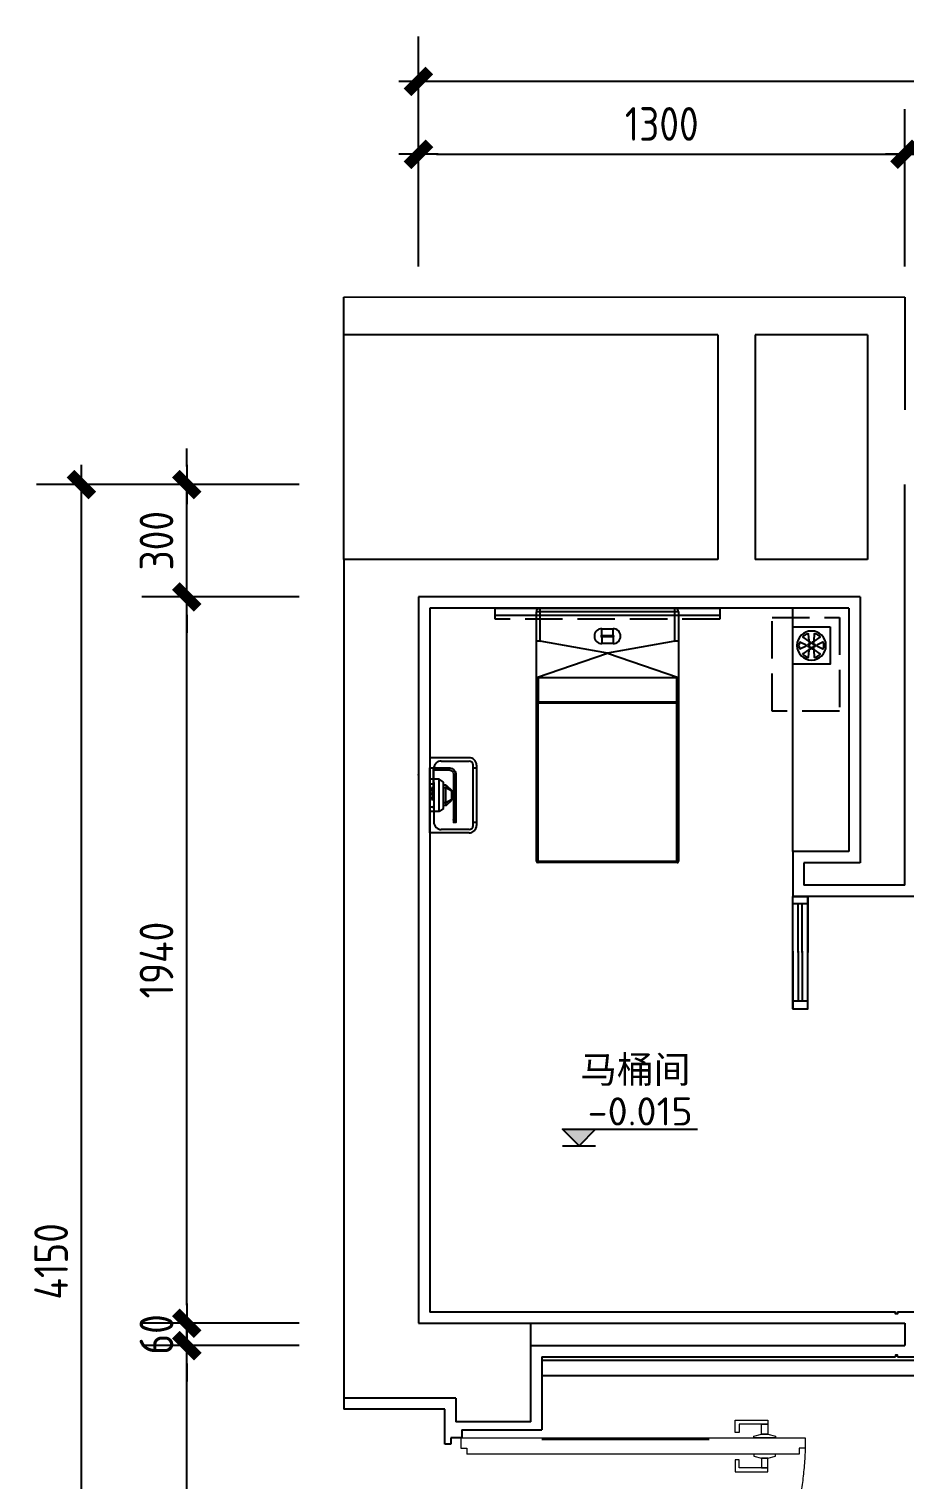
# Model space of a CAD drawing. Header units: inches. Extents: x 193953 to 255442, y -114891 to -62384.
# Drawn here: x 227029 to 229370, y -80969 to -77093 of the extents above; entities that cross this region are included whole.
import ezdxf
from ezdxf.enums import TextEntityAlignment as Align
from ezdxf.xclip import XClip

# ---------------------------------------------------------------- set-up
doc = ezdxf.new("R2010")
doc.units = ezdxf.units.IN
doc.header["$LTSCALE"] = 500
doc.header["$MEASUREMENT"] = 0
doc.header["$XCLIPFRAME"] = 0
for name, pattern in [('DASH', [0.35, 0.25, -0.1]), ('HIDDEN', [0.375, 0.25, -0.125, 0, 0]), ('家具平面底图$0$DOM-虚线', [0.35, 0.25, -0.1])]:
    doc.linetypes.add(name, pattern=pattern)
for name, color, linetype in [('0-平面与地花', 6, 'Continuous'), ('0-玻璃', 2, 'Continuous'), ('0-玻璃隔墙', 6, 'Continuous'), ('0-索引文字', 50, 'Continuous'), ('0-装饰完成线', 1, 'Continuous'), ('1-家具', 9, 'Continuous'), ('1-门板', 6, 'Continuous'), ('3-地花造型线', 3, 'Continuous'), ('F-洁具-DOM', 1, 'Continuous'), ('liang', 7, 'Continuous'), ('WALL', 7, 'Continuous'), ('WP', 4, 'Continuous')]:
    doc.layers.add(name, color=color, linetype=linetype)
doc.layers.add('DOOR', color=3, linetype='Continuous', lineweight=0)
doc.layers.add('DOOR-SWING', color=15, linetype='HIDDEN', lineweight=0)
doc.styles.add('DOM-romans.shx', font='dim.shx')
doc.dimstyles.new('DOM_DIM_1 80', dxfattribs={"dimscale": 60, "dimtxt": 1.5, "dimasz": 0.8, "dimexe": 2, "dimexo": 1.5, "dimgap": 0.6, "dimtad": 1, "dimdec": 0, "dimrnd": 5, "dimzin": 12, "dimdsep": 46, "dimtxsty": 'DOM-romans.shx', "dimblk": 'DOM_Dimension_Tick', "dimcen": 0.125, "dimclrd": 44, "dimclre": 44, "dimclrt": 50, "dimadec": 0, "dimazin": 0, "dimtfac": 1, "dimtdec": 0, "dimtix": 1, "dimtmove": 2, "dimatfit": 3, "dimldrblk": 'DOM_Leader_Arrow', "dimfxl": 0, "dimtvp": 1, "dimtolj": 1, "dimtzin": 0, "dimarcsym": 0})

# ---------------------------------------------------------------- blocks, each defined once
blk = doc.blocks.new('1000door')
at = {"layer": 'DOOR'}
for p, q in [((-30, 50), (-30, 900)), ((-70, 885), (-70, 65))]:
    blk.add_line(p, q, dxfattribs=at)
for points in [[(-30, 900), (-55, 900), (-55, 885), (-70, 885)], [(-30, 50), (-55, 50), (-55, 65), (-70, 65)]]:
    blk.add_lwpolyline(points, dxfattribs=at)
at = {"layer": 'DOOR-SWING', "color": 1, "linetype": 'Continuous'}
for p, q in [((-79.6, 807.8), (-74.6, 826.9)), ((-74.6, 826.9), (-70, 826.9)), ((-70, 826.9), (-70, 773.1)), ((-30, 826.9), (-30, 773.1)), ((-25.4, 826.9), (-30, 826.9)), ((-20.4, 807.8), (-25.4, 826.9)), ((-113.8, 807.8), (-103.8, 807.8)), ((-113.8, 727.2), (-113.8, 807.8)), ((-103.8, 792.2), (-103.8, 807.8)), ((-103.8, 807.8), (-103.8, 792.2)), ((-103.8, 807.8), (-79.6, 807.8)), ((-103.8, 792.2), (-103.8, 737.2)), ((-79.6, 792.2), (-103.8, 792.2)), ((-79.6, 807.8), (-79.6, 792.2)), ((-79.6, 792.2), (-79.6, 807.8)), ((-74.6, 773.1), (-79.6, 792.2)), ((-25.4, 773.1), (-20.4, 792.2)), ((-20.4, 807.8), (-20.4, 792.2)), ((3.8, 807.8), (-20.4, 807.8)), ((-20.4, 792.2), (-20.4, 807.8)), ((-20.4, 792.2), (3.8, 792.2)), ((3.8, 792.2), (3.8, 807.8)), ((3.8, 807.8), (3.8, 792.2)), ((13.8, 807.8), (3.8, 807.8)), ((3.8, 792.2), (3.8, 737.2)), ((13.8, 727.2), (13.8, 807.8)), ((-70, 773.1), (-74.6, 773.1)), ((-30, 773.1), (-25.4, 773.1)), ((-83.8, 727.2), (-113.8, 727.2)), ((-103.8, 737.2), (-83.8, 737.2)), ((-83.8, 737.2), (-83.8, 727.2)), ((-16.2, 737.2), (-16.2, 727.2)), ((3.8, 737.2), (-16.2, 737.2)), ((-16.2, 727.2), (13.8, 727.2))]:
    blk.add_line(p, q, dxfattribs=at)
at = {"layer": 'DOOR-SWING', "color": 8}
blk.add_arc((-29.3, 49.7), 850.7, 91.728, 179.9822, dxfattribs=at)
blk = doc.blocks.new('玻璃间墙')
at = {"layer": '0-玻璃隔墙', "color": 1, "ltscale": 2}
for p, q in [((-20, -20), (20, -20)), ((-20, -580), (20, -580))]:
    blk.add_line(p, q, dxfattribs=at)
at = {"layer": '0-玻璃隔墙', "color": 1}
for p, q in [((-5, -580, 0), (-5, -20)), ((5, -580, 0), (5, -20))]:
    blk.add_line(p, q, dxfattribs=at)
at = {"layer": '0-玻璃隔墙', "color": 1, "ltscale": 2}
blk.add_lwpolyline([(-20, -600), (20, -600), (20, 0), (-20, 0)], close=True, dxfattribs=at)
blk = doc.blocks.new('DHFD')
at = {"color": 8}
blk.add_lwpolyline([(-33174.6, 4712.7), (-33074.6, 4712.7), (-33074.6, 4812.7), (-33174.6, 4812.7)], close=True, dxfattribs=at)
for points in [[(-33136.5, 4770.6, -0.419218), (-33137.4, 4769.1), (-33155.8, 4770.2, -0.444646), (-33156.2, 4770.7, -0.214483), (-33147.3, 4786.1, -0.444646), (-33146.7, 4786)], [(-33123.8, 4777, -0.419218), (-33125.5, 4777), (-33133.8, 4793.5, -0.444646), (-33133.5, 4794.1, -0.214483), (-33115.7, 4794.1, -0.444646), (-33115.5, 4793.5)], [(-33111.9, 4769.1, -0.419218), (-33112.7, 4770.6), (-33102.6, 4786, -0.444646), (-33101.9, 4786.1, -0.214483), (-33093, 4770.7, -0.444646), (-33093.4, 4770.2)], [(-33137.4, 4756.3, -0.419218), (-33136.5, 4754.9), (-33146.7, 4739.4, -0.444646), (-33147.3, 4739.3, -0.214483), (-33156.2, 4754.8, -0.444646), (-33155.8, 4755.3)], [(-33125.5, 4748.5, -0.419218), (-33123.8, 4748.5), (-33115.5, 4732, -0.444646), (-33115.7, 4731.4, -0.214483), (-33133.5, 4731.4, -0.444646), (-33133.8, 4732)], [(-33112.7, 4754.9, -0.419218), (-33111.9, 4756.3), (-33093.4, 4755.3, -0.444646), (-33093, 4754.8, -0.214483), (-33101.9, 4739.3, -0.444646), (-33102.6, 4739.4)]]:
    blk.add_lwpolyline(points, format="xyb", close=True, dxfattribs=at)
for centre, radius in [((-33124.6, 4762.7), 38.8), ((-33131.4, 4766.8), 2.42), ((-33124.5, 4770.6), 2.42), ((-33117.7, 4766.5), 2.42), ((-33131.5, 4758.9), 2.42), ((-33124.8, 4754.9), 2.42), ((-33117.9, 4758.7), 2.42)]:
    blk.add_circle(centre, radius, dxfattribs=at)
blk = doc.blocks.new('家具平面底图$0$A$C591D7FFC')
at = {"linetype": '家具平面底图$0$DOM-虚线', "ltscale": 150}
blk.add_lwpolyline([(300, -20), (-300, -20), (-300, 0), (300, 0)], close=True, dxfattribs=at)
blk = doc.blocks.new('家具平面底图$0$A$C619B377B')
at = {"linetype": 'Continuous'}
for p, q in [((-180, 0), (180, 0)), ((-190, -185.2), (-190, -10)), ((190, -10), (190, -185.2)), ((-189.5, -186.2), (-190, -185.2)), ((-189.5, -676), (-189.5, -186.1)), ((-184.5, -185.2), (184.5, -185.2)), ((189.5, -186.2), (190, -185.2)), ((189.5, -186.1), (189.5, -676)), ((189.5, -254), (-189.5, -254)), ((185.5, -680), (-185.5, -680))]:
    blk.add_line(p, q, dxfattribs=at)
at = {"color": 8, "linetype": 'Continuous'}
for p, q in [((-180, -88.3), (-180, 0)), ((180, -88.3), (180, 0)), ((190, -10), (-190, -10)), ((-15, -55), (15, -55)), ((-15, -73), (-15, -55)), ((-15, -73), (15, -73)), ((15, -77), (-15, -77)), ((-15, -77), (-15, -95)), ((15, -73), (15, -55)), ((15, -77), (15, -95)), ((0, -120), (-180, -88.3)), ((15, -95), (-15, -95)), ((180, -88.3), (0, -120)), ((-190, -185.2), (0, -120)), ((0, -120), (190, -185.2)), ((-184.5, -250), (-184.5, -185.2)), ((184.5, -185.2), (184.5, -250)), ((-185.5, -250), (185.5, -250)), ((-185.5, -680), (-185.5, -250)), ((185.5, -680), (185.5, -250)), ((-189.5, -285), (-190, -285)), ((-190, -675), (-190, -285)), ((190, -285), (189.5, -285)), ((190, -285), (190, -675)), ((-190, -675), (-189.5, -675)), ((-189.5, -676), (189.5, -676)), ((-188.7, -679.1), (-188.4, -678.8)), ((188.4, -678.8), (188.7, -679.1)), ((189.9, -675), (190, -675))]:
    blk.add_line(p, q, dxfattribs=at)
at = {"linetype": 'Continuous'}
for centre, radius, start, end in [((-180, -10), 10, 90, 180), ((-185.5, -676), 4, 180, 270), ((185.5, -676), 4, 270, 0)]:
    blk.add_arc(centre, radius, start, end, dxfattribs=at)
at = {"color": 8, "linetype": 'Continuous'}
for centre, radius, start, end in [((180, -10), 10, 0, 90), ((-15, -75), 20, 90, 270), ((-15, -75), 2, 90, 270), ((15, -75), 20, 270, 90), ((15, -75), 2, 270, 90), ((-185.5, -254), 4, 90, 180), ((185.5, -254), 4, 0, 90), ((-185, -285), 5, 155.1791, 180), ((185, -285), 5, 0, 24.7583), ((-185, -675), 5, 180, 217.3553), ((-175, -674.8), 14.5, 191.2565, 193.3174), ((-175.6, -674.9), 13.9, 193.3081, 196.9705), ((-186.9, -676.4), 3.26, 232.0237, 236.5582), ((-183.6, -663.5), 16.5, 252.0625, 255.3707), ((-183.5, -662.9), 17.1, 255.3597, 256.5632), ((183.5, -662.9), 17.1, 283.4368, 284.6403), ((183.6, -663.5), 16.5, 284.6293, 287.9375), ((186.9, -676.4), 3.26, 303.4418, 307.9763), ((175.6, -674.9), 13.9, 343.0295, 346.6919), ((185, -675), 5, 322.6233, 0), ((175, -674.8), 14.5, 346.6826, 348.7435)]:
    blk.add_arc(centre, radius, start, end, dxfattribs=at)
at = {"color": 8, "linetype": 'Continuous', "extrusion": (0, 0, -1)}
for centre, major_axis, start_param, end_param in [((-180, -90.9), (9.99, -1.89), 3.092725, 4.663521), ((180, -90.9), (9.99, 1.89), -1.521928, 0.048868)]:
    blk.add_ellipse(centre, major_axis=major_axis, ratio=0.25825, start_param=start_param, end_param=end_param, dxfattribs=at)
at = {"linetype": 'Continuous', "extrusion": (0, 0, -1)}
for centre, start_param, end_param in [((-184.5, -186.1), 3.145147, 4.712389), ((184.5, -186.1), 4.712389, 6.279631)]:
    blk.add_ellipse(centre, major_axis=(5, 0), ratio=0.176327, start_param=start_param, end_param=end_param, dxfattribs=at)
at = {"layer": 'F-洁具-DOM'}
blk.add_blockref('家具平面底图$0$A$C591D7FFC', (0, 0), dxfattribs=at)
blk = doc.blocks.new('家具平面底图$0$dfsggag')
at = {"color": 8, "linetype": '家具平面底图$0$DOM-虚线', "ltscale": 80}
for p, q in [((-27, 43.6), (-12.7, 59.3)), ((-27, 43.6), (-20.4, 42.7)), ((-27, 43.6), (-27, 36.8)), ((-11.1, 59.3), (-20.4, 42.7)), ((-20.4, 42.7), (20.4, 42.7)), ((-20.4, 42.7), (-20.4, 36.8)), ((-12.7, 59.3), (12.7, 59.3)), ((11.1, 59.3), (20.4, 42.7)), ((27, 43.6), (12.7, 59.3)), ((27, 43.6), (20.4, 42.7)), ((20.4, 42.7), (20.4, 36.8)), ((27, 43.6), (27, 36.8)), ((-34.9, 36.8), (-42.9, 25.1)), ((-42.9, 25.1), (-42.9, 0)), ((-42.9, 25.1), (42.9, 25.1)), ((-42.9, 0), (42.9, 0)), ((-34.9, 36.8), (34.9, 36.8)), ((34.9, 36.8), (42.9, 25.1)), ((42.9, 25.1), (42.9, 0))]:
    blk.add_line(p, q, dxfattribs=at)
for points in [[(-11.3, 11.2), (-4.7, 11.2), (-4.7, 5.1), (-11.3, 5.1)], [(1.2, 11.2), (7.8, 11.2), (7.8, 5.1), (1.2, 5.1)], [(13.6, 11.2), (20.2, 11.2), (20.2, 5.1), (13.6, 5.1)]]:
    blk.add_lwpolyline(points, close=True, dxfattribs=at)
blk = doc.blocks.new('家具平面底图$0$A$C08F94FB0')
at = {"linetype": 'Continuous'}
for p, q in [((-100.5, 0), (-30.5, 0)), ((-100.5, -105), (-100.5, 0)), ((-30.5, 0), (-30.5, -7)), ((100.5, 0), (30.5, 0)), ((100.5, -105), (100.5, 0)), ((-0.5, -125), (-80.5, -125)), ((80.5, -125), (-0.5, -125))]:
    blk.add_line(p, q, dxfattribs=at)
at = {"color": 8, "linetype": 'Continuous'}
for p, q in [((-30.5, 0), (30.5, 0)), ((-91.5, -105), (-91.5, -31)), ((-0.5, -11), (-71.5, -11)), ((34.5, -11), (-36.3, -11)), ((30.5, 0), (30.5, -7)), ((34.5, -11), (71.5, -11)), ((91.5, -31), (91.5, -105)), ((-80.5, -116), (-0.5, -116)), ((-0.5, -116), (80.5, -116))]:
    blk.add_line(p, q, dxfattribs=at)
at = {"color": 8}
for p, q in [((-72.1, -116), (-72.1, -125)), ((73.5, -116), (73.5, -125))]:
    blk.add_line(p, q, dxfattribs=at)
at = {"color": 8, "linetype": 'Continuous'}
for centre, radius, start, end in [((-71.5, -31), 20, 90, 180), ((34.5, -7), 4, 180, 270), ((71.5, -31), 20, 0, 90), ((-80.5, -105), 11, 180, 270), ((80.5, -105), 11, 270, 0)]:
    blk.add_arc(centre, radius, start, end, dxfattribs=at)
at = {"linetype": 'Continuous'}
for centre, radius, start, end in [((-34.5, -7), 4, 270, 0), ((-80.5, -105), 20, 180, 270), ((80.5, -105), 20, 270, 0)]:
    blk.add_arc(centre, radius, start, end, dxfattribs=at)
blk = doc.blocks.new('家具平面底图$0$A$C2B4824DF')
for p, q in [((63.5, -57), (63.5, 72.7)), ((69.2, 73), (63.8, 73)), ((69.5, -57), (69.5, 72.7)), ((0, -13.5), (0, -72.5)), ((9.5, -13), (0.5, -13)), ((10, -73), (10, -13.5)), ((0.5, -73), (9.5, -73)), ((53.5, -67), (10, -67)), ((10, -73), (53.5, -73))]:
    blk.add_line(p, q)
at = {"color": 250}
for p, q in [((69.5, 69), (63.5, 69)), ((69.5, 66.2), (63.5, 66.2)), ((69.5, 62.1), (63.5, 62.1)), ((63.8, -57), (63.8, 73)), ((63.8, 65.9), (69.2, 65.9)), ((69.2, 64.9), (63.8, 64.9)), ((69.2, -57), (69.2, 73)), ((10, -13.5), (0, -13.5)), ((0.5, -73), (0.5, -13)), ((9.5, -73), (9.5, -13)), ((10, -72.5), (0, -72.5)), ((53.5, -67.3), (10, -67.3)), ((10, -72.7), (53.5, -72.7)), ((53.5, -67.3), (53.5, -67)), ((53.5, -72.7), (53.5, -73)), ((69.5, -47.1), (63.5, -47.1)), ((69.5, -51.2), (63.5, -51.2)), ((63.8, -57), (63.5, -57)), ((69.2, -49.9), (63.8, -49.9)), ((69.2, -50.9), (63.8, -50.9)), ((69.2, -57), (69.5, -57))]:
    blk.add_line(p, q, dxfattribs=at)
for centre, radius, start, end in [((63.8, 72.7), 0.3, 90, 180), ((69.2, 72.7), 0.3, 0, 90), ((0.5, -13.5), 0.5, 90, 180), ((9.5, -13.5), 0.5, 0, 90), ((0.5, -72.5), 0.5, 180, 270), ((9.5, -72.5), 0.5, 270, 342.3099), ((53.5, -57), 16, 270, 0), ((53.5, -57), 10, 270, 0)]:
    blk.add_arc(centre, radius, start, end)
for radius in [15.7, 10.3]:
    blk.add_arc((53.5, -57), radius, 270, 0, dxfattribs=at)
for points, start_tangent, end_tangent in [([(63.5, 66.2), (63.5, 66.1), (63.6, 66), (63.7, 65.9), (63.8, 65.9)], (0, -1), (1, 0)), ([(63.5, 65.2), (63.5, 65.1), (63.6, 65), (63.7, 64.9), (63.8, 64.9)], (0, -1), (1, 0)), ([(69.2, 65.9), (69.3, 65.9), (69.4, 66), (69.5, 66.1), (69.5, 66.2)], (1, 0), (0, 1)), ([(69.5, 65.2), (69.5, 65.1), (69.4, 65), (69.3, 64.9), (69.2, 64.9)], (0, -1), (-1, 0)), ([(63.5, -50.2), (63.5, -50.1), (63.6, -50), (63.7, -49.9), (63.8, -49.9)], (0, 1), (1, 0)), ([(63.8, -50.9), (63.7, -50.9), (63.6, -51), (63.5, -51.1), (63.5, -51.2)], (-1, 0), (0, -1)), ([(69.5, -50.2), (69.5, -50.1), (69.4, -50), (69.3, -49.9), (69.2, -49.9)], (0, 1), (-1, 0)), ([(69.5, -51.2), (69.5, -51.1), (69.4, -51), (69.3, -50.9), (69.2, -50.9)], (0, 1), (-1, 0))]:
    blk.add_spline(points, degree=3, dxfattribs=dict(at, start_tangent=start_tangent, end_tangent=end_tangent))
blk = doc.blocks.new('A$Ce1599806')
at = {"layer": 'F-洁具-DOM', "xscale": -1, "rotation": 180}
blk.add_blockref('家具平面底图$0$A$C08F94FB0', (0, 0), dxfattribs=at)
at = {"layer": 'F-洁具-DOM', "rotation": 90}
blk.add_blockref('家具平面底图$0$A$C2B4824DF', (0, 0), dxfattribs=at)
at = {"layer": 'F-洁具-DOM'}
blk.add_blockref('家具平面底图$0$dfsggag', (0, 0), dxfattribs=at)
blk = doc.blocks.new('DOM_Dimension_Tick')
at = {"color": 0, "linetype": 'ByBlock'}
for p, q in [((-1.091, 0), (0, 0)), ((0, 0), (1.091, 0))]:
    blk.add_line(p, q, dxfattribs=at)
at = {"color": 0, "linetype": 'Continuous', "const_width": 0.608}
blk.add_lwpolyline([(-0.61, -0.61), (0.61, 0.61)], dxfattribs=at)
blk = doc.blocks.new('*D471')
at = {"color": 44, "lineweight": -2, "transparency": 16777216}
for p, q in [((228069.7, -82947), (228069.7, -83367)), ((228369.7, -82947), (228369.7, -83367)), ((228021.7, -83247), (227973.7, -83247)), ((228069.7, -83247), (228369.7, -83247)), ((228417.7, -83247), (228465.7, -83247))]:
    blk.add_line(p, q, dxfattribs=at)
at = {"layer": 'Defpoints', "color": 0, "transparency": 16777216}
for p in [(228069.7, -80550.7, 0), (228369.7, -80550.7, 0), (228369.7, -83247)]:
    blk.add_point(p, dxfattribs=at)
at = {"color": 44, "lineweight": -2, "transparency": 16777216, "xscale": 48, "yscale": 48, "zscale": 48}
blk.add_blockref('DOM_Dimension_Tick', (228069.7, -83247), dxfattribs=at)
at = {"color": 44, "lineweight": -2, "transparency": 16777216, "xscale": 48, "yscale": 48, "zscale": 48, "rotation": 180}
blk.add_blockref('DOM_Dimension_Tick', (228369.7, -83247), dxfattribs=at)
at = {"color": 50, "transparency": 16777216, "insert": (228219.7, -83166), "char_height": 90, "attachment_point": 5, "style": 'DOM-romans.shx'}
blk.add_mtext('\\A1;300', dxfattribs=at)
blk = doc.blocks.new('DOM_Leader_Arrow')
at = {"color": 0, "linetype": 'ByBlock'}
blk.add_line((0, 0), (-1.5, 0), dxfattribs=at)
for points in [[(-1.288, 1.003), (-0.895, 1.278), (-0.36, 0), (0, 0)], [(-1.288, -1.003), (-0.895, -1.278), (-0.36, 0), (0, 0)]]:
    blk.add_solid(points, dxfattribs=at)
blk = doc.blocks.new('*D472')
at = {"color": 44, "lineweight": -2, "transparency": 16777216}
for p, q in [((228369.7, -82947), (228369.7, -83367)), ((230969.7, -82947), (230969.7, -83367)), ((228417.7, -83247), (230921.7, -83247))]:
    blk.add_line(p, q, dxfattribs=at)
at = {"layer": 'Defpoints', "color": 0, "transparency": 16777216}
for p in [(228369.7, -80550.7, 0), (230969.7, -82460.4), (230969.7, -83247)]:
    blk.add_point(p, dxfattribs=at)
at = {"color": 44, "lineweight": -2, "transparency": 16777216, "xscale": 48, "yscale": 48, "zscale": 48, "rotation": 180}
blk.add_blockref('DOM_Dimension_Tick', (228369.7, -83247), dxfattribs=at)
at = {"color": 44, "lineweight": -2, "transparency": 16777216, "xscale": 48, "yscale": 48, "zscale": 48}
blk.add_blockref('DOM_Dimension_Tick', (230969.7, -83247), dxfattribs=at)
at = {"color": 50, "transparency": 16777216, "insert": (229669.7, -83166), "char_height": 90, "attachment_point": 5, "style": 'DOM-romans.shx'}
blk.add_mtext('\\A1;2600', dxfattribs=at)
blk = doc.blocks.new('*D477')
at = {"color": 44, "lineweight": -2, "transparency": 16777216}
for p, q in [((227450.5, -80502.7), (227450.5, -80454.7)), ((227750.5, -80550.7), (227330.5, -80550.7)), ((227450.5, -80610.5), (227450.5, -80550.7)), ((227750.5, -80610.5), (227330.5, -80610.5)), ((227450.5, -80658.5), (227450.5, -80706.5))]:
    blk.add_line(p, q, dxfattribs=at)
at = {"layer": 'Defpoints', "color": 0, "transparency": 16777216}
for p in [(227450.5, -80550.7), (228069.7, -80550.7, 0), (229369.7, -80610.5)]:
    blk.add_point(p, dxfattribs=at)
at = {"color": 44, "lineweight": -2, "transparency": 16777216, "xscale": 48, "yscale": 48, "zscale": 48}
for p, rotation in [((227450.5, -80550.7), 270), ((227450.5, -80610.5), 90)]:
    blk.add_blockref('DOM_Dimension_Tick', p, dxfattribs=dict(at, rotation=rotation))
at = {"color": 50, "transparency": 16777216, "insert": (227369.5, -80580.6), "char_height": 90, "attachment_point": 5, "rotation": 90, "style": 'DOM-romans.shx'}
blk.add_mtext('\\A1;60', dxfattribs=at)
blk = doc.blocks.new('*D478')
at = {"color": 44, "lineweight": -2, "transparency": 16777216}
for p, q in [((227750.5, -78610.4), (227330.5, -78610.4)), ((227450.5, -80502.7), (227450.5, -78658.4)), ((227750.5, -80550.7), (227330.5, -80550.7))]:
    blk.add_line(p, q, dxfattribs=at)
at = {"layer": 'Defpoints', "color": 0, "transparency": 16777216}
for p in [(227450.5, -78610.4), (228069.7, -78610.4), (228069.7, -80550.7, 0)]:
    blk.add_point(p, dxfattribs=at)
at = {"color": 44, "lineweight": -2, "transparency": 16777216, "xscale": 48, "yscale": 48, "zscale": 48}
for p, rotation in [((227450.5, -78610.4), 90), ((227450.5, -80550.7), 270)]:
    blk.add_blockref('DOM_Dimension_Tick', p, dxfattribs=dict(at, rotation=rotation))
at = {"color": 50, "transparency": 16777216, "insert": (227369.5, -79580.6), "char_height": 90, "attachment_point": 5, "rotation": 90, "style": 'DOM-romans.shx'}
blk.add_mtext('\\A1;1940', dxfattribs=at)
blk = doc.blocks.new('*D479')
at = {"color": 44, "lineweight": -2, "transparency": 16777216}
for p, q in [((227450.5, -78262.4), (227450.5, -78214.4)), ((227750.5, -78310.4), (227330.5, -78310.4)), ((227450.5, -78610.4), (227450.5, -78310.4)), ((227750.5, -78610.4), (227330.5, -78610.4)), ((227450.5, -78658.4), (227450.5, -78706.4))]:
    blk.add_line(p, q, dxfattribs=at)
at = {"layer": 'Defpoints', "color": 0, "transparency": 16777216}
for p in [(227450.5, -78310.4), (229369.7, -78310.4), (228069.7, -78610.4)]:
    blk.add_point(p, dxfattribs=at)
at = {"color": 44, "lineweight": -2, "transparency": 16777216, "xscale": 48, "yscale": 48, "zscale": 48}
for p, rotation in [((227450.5, -78310.4), 270), ((227450.5, -78610.4), 90)]:
    blk.add_blockref('DOM_Dimension_Tick', p, dxfattribs=dict(at, rotation=rotation))
at = {"color": 50, "transparency": 16777216, "insert": (227369.5, -78460.4), "char_height": 90, "attachment_point": 5, "rotation": 90, "style": 'DOM-romans.shx'}
blk.add_mtext('\\A1;300', dxfattribs=at)
blk = doc.blocks.new('*D480')
at = {"color": 44, "lineweight": -2, "transparency": 16777216}
for p, q in [((227469, -78310.4), (227049, -78310.4)), ((227169, -82412.4), (227169, -78358.4)), ((227469, -82460.4), (227049, -82460.4))]:
    blk.add_line(p, q, dxfattribs=at)
at = {"layer": 'Defpoints', "color": 0, "transparency": 16777216}
for p in [(227169, -78310.4), (227669, -78310.4), (227669, -82460.4)]:
    blk.add_point(p, dxfattribs=at)
at = {"color": 44, "lineweight": -2, "transparency": 16777216, "xscale": 48, "yscale": 48, "zscale": 48}
for p, rotation in [((227169, -78310.4), 90), ((227169, -82460.4), 270)]:
    blk.add_blockref('DOM_Dimension_Tick', p, dxfattribs=dict(at, rotation=rotation))
at = {"color": 50, "transparency": 16777216, "insert": (227088, -80385.4), "char_height": 90, "attachment_point": 5, "rotation": 90, "style": 'DOM-romans.shx'}
blk.add_mtext('\\A1;4150', dxfattribs=at)
blk = doc.blocks.new('*D484')
at = {"color": 44, "lineweight": -2, "transparency": 16777216}
for p, q in [((228069.7, -77728), (228069.7, -77308)), ((229369.7, -77728), (229369.7, -77308)), ((228117.7, -77428), (229321.7, -77428))]:
    blk.add_line(p, q, dxfattribs=at)
at = {"layer": 'Defpoints', "color": 0, "transparency": 16777216}
for p in [(229369.7, -77428), (228069.7, -78610.2), (229369.7, -78610.2)]:
    blk.add_point(p, dxfattribs=at)
at = {"color": 44, "lineweight": -2, "transparency": 16777216, "xscale": 48, "yscale": 48, "zscale": 48, "rotation": 180}
blk.add_blockref('DOM_Dimension_Tick', (228069.7, -77428), dxfattribs=at)
at = {"color": 44, "lineweight": -2, "transparency": 16777216, "xscale": 48, "yscale": 48, "zscale": 48}
blk.add_blockref('DOM_Dimension_Tick', (229369.7, -77428), dxfattribs=at)
at = {"color": 50, "transparency": 16777216, "insert": (228719.7, -77347), "char_height": 90, "attachment_point": 5, "style": 'DOM-romans.shx'}
blk.add_mtext('\\A1;1300', dxfattribs=at)
blk = doc.blocks.new('*D485')
at = {"color": 44, "lineweight": -2, "transparency": 16777216}
for p, q in [((229369.7, -77728), (229369.7, -77308)), ((235570.5, -77728), (235570.5, -77308)), ((229417.7, -77428), (235522.5, -77428))]:
    blk.add_line(p, q, dxfattribs=at)
at = {"layer": 'Defpoints', "color": 0, "transparency": 16777216}
for p in [(235570.5, -77428), (235570.5, -78210.4), (229369.7, -78610.2)]:
    blk.add_point(p, dxfattribs=at)
at = {"color": 44, "lineweight": -2, "transparency": 16777216, "xscale": 48, "yscale": 48, "zscale": 48, "rotation": 180}
blk.add_blockref('DOM_Dimension_Tick', (229369.7, -77428), dxfattribs=at)
at = {"color": 44, "lineweight": -2, "transparency": 16777216, "xscale": 48, "yscale": 48, "zscale": 48}
blk.add_blockref('DOM_Dimension_Tick', (235570.5, -77428), dxfattribs=at)
at = {"color": 50, "transparency": 16777216, "insert": (232470.1, -77347), "char_height": 90, "attachment_point": 5, "style": 'DOM-romans.shx'}
blk.add_mtext('\\A1;6200', dxfattribs=at)
blk = doc.blocks.new('*D486')
at = {"color": 44, "lineweight": -2, "transparency": 16777216}
for p, q in [((228069.7, -77533.5), (228069.7, -77113.5)), ((235570.5, -77533.5), (235570.5, -77113.5)), ((235522.5, -77233.5), (228117.7, -77233.5))]:
    blk.add_line(p, q, dxfattribs=at)
at = {"layer": 'Defpoints', "color": 0, "transparency": 16777216}
for p in [(228069.7, -77233.5), (228069.7, -77669), (235570.5, -77669)]:
    blk.add_point(p, dxfattribs=at)
at = {"color": 44, "lineweight": -2, "transparency": 16777216, "xscale": 48, "yscale": 48, "zscale": 48, "rotation": 180}
blk.add_blockref('DOM_Dimension_Tick', (228069.7, -77233.5), dxfattribs=at)
at = {"color": 44, "lineweight": -2, "transparency": 16777216, "xscale": 48, "yscale": 48, "zscale": 48}
blk.add_blockref('DOM_Dimension_Tick', (235570.5, -77233.5), dxfattribs=at)
at = {"color": 50, "transparency": 16777216, "insert": (231820.1, -77152.5), "char_height": 90, "attachment_point": 5, "style": 'DOM-romans.shx'}
blk.add_mtext('\\A1;7500', dxfattribs=at)
blk = doc.blocks.new('DOM-平面标高符号')
blk.add_hatch(color=256).paths.add_polyline_path([(1.47, 1.5), (0, 0), (-1.47, 1.5)])
at = {"color": 150}
for p, q in [((-1.47, 1.5), (10.53, 1.5)), ((-1.47, 0), (1.47, 0))]:
    blk.add_line(p, q, dxfattribs=at)
blk.add_lwpolyline([(1.47, 1.5), (0, 0), (-1.47, 1.5)], close=True, dxfattribs=at)
at = {"style": 'DOM-romans.shx', "width": 0.444477}
blk.add_attdef('ELEV', text='', height=2.5, dxfattribs=at).set_placement((0.75, 1.82), (10.11, 1.82), align=Align.FIT)
blk = doc.blocks.new('*D636')
at = {"color": 44, "lineweight": -2, "transparency": 16777216}
for p, q in [((227566, -80610.5), (227330.5, -80610.5)), ((227450.5, -82062.4), (227450.5, -80658.5)), ((227566, -82110.4), (227330.5, -82110.4))]:
    blk.add_line(p, q, dxfattribs=at)
at = {"layer": 'Defpoints', "color": 0, "transparency": 16777216}
for p in [(227450.5, -80610.5), (227656, -80610.5), (227656, -82110.4)]:
    blk.add_point(p, dxfattribs=at)
at = {"color": 44, "lineweight": -2, "transparency": 16777216, "xscale": 48, "yscale": 48, "zscale": 48}
for p, rotation in [((227450.5, -80610.5), 90), ((227450.5, -82110.4), 270)]:
    blk.add_blockref('DOM_Dimension_Tick', p, dxfattribs=dict(at, rotation=rotation))
at = {"color": 50, "transparency": 16777216, "insert": (227369.5, -81360.4), "char_height": 90, "attachment_point": 5, "rotation": 90, "style": 'DOM-romans.shx'}
blk.add_mtext('\\A1;1500', dxfattribs=at)

msp = doc.modelspace()

# ---------------------------------------------------------------- linework, layer by layer
at = {"color": 3}
msp.add_line((227869.8, -80750.4, 0), (227869.8, -80780.4, 0), dxfattribs=at)
at = {"layer": '0-玻璃', "color": 6, "ltscale": 2}
for p, q in [((229069.7, -79710.5), (229069.7, -79410.4)), ((229109.7, -79710.5), (229109.7, -79410.4)), ((229069.7, -79710.5), (229109.7, -79710.5))]:
    msp.add_line(p, q, dxfattribs=at)
at = {"layer": '0-装饰完成线', "color": 3}
for p, q in [((229219.7, -78640.3), (228099.7, -78640.4)), ((228099.7, -78640.4), (228099.7, -80520.7, 0)), ((229219.7, -78640.3), (229219.7, -79290.4)), ((229069.7, -79290.4), (229069.7, -79410.4)), ((229219.7, -79290.4), (229069.7, -79290.4)), ((229399.7, -79410.4), (229069.7, -79410.4)), ((228099.7, -80520.4, 0), (229344.7, -80520.5)), ((229349.7, -80520.5), (229399.7, -80520.5)), ((228399.7, -80640.4), (229344.7, -80640.5)), ((228399.7, -80640.4), (228399.7, -80835.4)), ((229349.7, -80640.5), (229399.7, -80640.5)), ((228139.7, -80780.4, 0), (227869.8, -80780.4, 0)), ((228139.8, -80854.4, 0), (228139.8, -80780.4, 0)), ((228139.8, -80873.3, 0), (228139.8, -80835.4, 0)), ((228185.2, -80835.4, 0), (228185.2, -80857.1, 0)), ((228185.2, -80835.4, 0), (228399.7, -80835.4, 0)), ((228156.2, -80873.3, 0), (228139.8, -80873.3, 0)), ((228185.2, -80857.1, 0), (228156.2, -80857.1, 0)), ((228156.2, -80857.1, 0), (228156.2, -80873.3, 0)), ((228185.2, -80857.1, 0), (228185.2, -80857.1, 0)), ((228185.2, -80857.1, 0), (228185.2, -80857.1, 0))]:
    msp.add_line(p, q, dxfattribs=at)
at = {"layer": '0-装饰完成线', "elevation": 0}
msp.add_lwpolyline([(229349.7, -80520.5), (229349.7, -80525.5), (229344.7, -80525.5), (229344.7, -80520.5)], dxfattribs=at)
at = {"layer": '0-装饰完成线', "color": 3, "elevation": 0}
msp.add_lwpolyline([(229349.7, -80640.5), (229349.7, -80635.5), (229344.7, -80635.5), (229344.7, -80640.5)], dxfattribs=at)
at = {"layer": '1-家具', "color": 3, "ltscale": 2}
msp.add_line((229069.7, -79290.4), (229069.7, -78640.3), dxfattribs=at)
at = {"layer": '1-家具', "color": 136, "linetype": 'DASH', "lineweight": -2, "ltscale": 0.8, "elevation": 0}
msp.add_lwpolyline([(228874.7, -78640.3), (228874.7, -78670.3), (228274.7, -78670.3), (228274.7, -78640.3)], close=True, dxfattribs=at)
at = {"layer": '1-家具', "color": 136, "linetype": 'DASH', "lineweight": -2, "ltscale": 0.8}
msp.add_lwpolyline([(229194.7, -78665.3), (229194.7, -78915.3), (229014.7, -78915.3), (229014.7, -78665.3)], close=True, dxfattribs=at)
at = {"layer": '1-门板', "color": 1}
msp.add_lwpolyline([(229739.7, -80690.5), (229739.7, -80650.5), (228399.7, -80650.5), (228399.7, -80690.5)], close=True, dxfattribs=at)
at = {"layer": '3-地花造型线', "color": 8, "ltscale": 2}
msp.add_line((228399.7, -80860.4, 0), (228846.4, -80860.4, 0), dxfattribs=at)
at = {"layer": 'liang', "color": 3, "ltscale": 2}
msp.add_line((229069.7, -79290.4), (229069.7, -78640.3), dxfattribs=at)
at = {"layer": 'WALL', "color": 4}
for p, q in [((229369.7, -77810.1), (229369.7, -78110.4)), ((228869.7, -77910.2), (228869.7, -78510.2)), ((228969.7, -77910.2), (228969.7, -78510.2)), ((229269.7, -77910.2), (228969.7, -77910.2)), ((229269.7, -77910.2), (229269.7, -78510.2)), ((229369.7, -79380.4), (229369.7, -78310.4)), ((227869.8, -78510.2), (227869.8, -80170)), ((228869.7, -78510.2), (227869.8, -78510.2)), ((227869.8, -78510.4), (227869.8, -80750.4, 0)), ((229269.7, -78510.2), (228969.7, -78510.2)), ((228069.7, -78610.2), (228069.7, -80070.1)), ((229249.7, -78610.3), (228069.7, -78610.4)), ((228069.7, -78610.4), (228069.7, -80550.7, 0)), ((229249.7, -78610.3), (229249.7, -79320.4)), ((229249.7, -79320.4), (229099.7, -79320.4)), ((229369.7, -79380.4), (229099.7, -79380.4)), ((228069.7, -80550.4, 0), (229369.7, -80550.5, 0)), ((228369.7, -80813.8, 0), (228369.7, -80550.4, 0)), ((229369.7, -80550.5, 0), (229369.7, -80610.5)), ((228369.7, -80610.4), (229369.7, -80610.5)), ((228169.7, -80750.4, 0), (227869.8, -80750.4, 0)), ((228169.7, -80750.4, 0), (228169.7, -80813.8, 0)), ((228369.7, -80813.8, 0), (228169.7, -80813.8, 0))]:
    msp.add_line(p, q, dxfattribs=at)
at = {"layer": 'WALL'}
msp.add_line((229099.7, -79320.4), (229099.7, -79380.4), dxfattribs=at)
at = {"layer": 'WP', "color": 4, "ltscale": 2}
for p, q in [((229369.7, -77810.4), (227869.8, -77810.2)), ((227869.8, -77910.2), (227869.8, -77810.2)), ((228869.7, -77910.2), (227869.8, -77910.2)), ((227869.8, -78510.4), (227869.8, -77910.2))]:
    msp.add_line(p, q, dxfattribs=at)
at = {"layer": 'WP'}
msp.add_point((228069.7, -79085.5), dxfattribs=at)

# ---------------------------------------------------------------- block references
at = {"color": 8, "xscale": -1, "rotation": 270}
msp.add_blockref('A$Ce1599806', (228099.7, -79140.4), dxfattribs=at)
at = {"layer": '0-平面与地花', "color": 8, "xscale": -1, "rotation": 90}
msp.add_blockref('DHFD', (233882.5, -111864.9), dxfattribs=at)
at = {"layer": '0-玻璃', "color": 4}
ref = msp.add_blockref('玻璃间墙', (229089.7, -79410.4), dxfattribs=dict(at, xscale=-1))
XClip(ref).set_block_clipping_path([(-228.5298177211, -150.0000000003), (146.5631583387, 72.3894132605)])
at = {"layer": '0-玻璃'}
ref = msp.add_blockref('玻璃间墙', (229089.7, -79710.5), dxfattribs=dict(at, rotation=180))
XClip(ref).set_block_clipping_path([(-26.1299297288, -153.4203531444), (25.5664603598, 8.0794901252)])
at = {"layer": '0-索引文字'}
ref = msp.add_blockref('DOM-平面标高符号', (228499, -80077), dxfattribs=dict(at, xscale=30, yscale=30, zscale=30))
ref.add_attrib('ELEV', '-0.015', dxfattribs={"layer": '0', "height": 75, "style": 'DOM-romans.shx', "width": 0.802779}).set_placement((228521.5, -80022.3), (228802.5, -80022.3), align=Align.FIT)
at = {"layer": '1-门板', "color": 3, "extrusion": (0, 0, -1), "xscale": 1.082371711730957, "yscale": 1.082371711730957, "zscale": -1.082371711730957, "rotation": 90.00000000000001}
msp.add_blockref('1000door', (-228128.9, -80824.6, 0), dxfattribs=at)
at = {"layer": 'F-洁具-DOM', "color": 6}
msp.add_blockref('家具平面底图$0$A$C619B377B', (228574.7, -78640.3), dxfattribs=at)

# ---------------------------------------------------------------- texts
at = {"color": 50, "insert": (228649.1, -79876.6), "char_height": 72, "attachment_point": 5, "style": 'DOM-romans.shx'}
msp.add_mtext('\\A1;{\\fSimSun|b0|i0|c134|p2;马桶间}', dxfattribs=at)

# ---------------------------------------------------------------- dimensions: what is measured, and where the dimension line sits
at = {"color": 6}
for base, p1, p2, picture, middle in [((228069.7, -77233.5), (235570.5, -77669), (228069.7, -77669), '*D486', (231820.1, -77152.5)), ((229369.7, -77428), (228069.7, -78610.2), (229369.7, -78610.2), '*D484', (228719.7, -77347)), ((235570.5, -77428), (229369.7, -78610.2), (235570.5, -78210.4), '*D485', (232470.1, -77347)), ((228369.7, -83247), (228069.7, -80550.7, 0), (228369.7, -80550.7, 0), '*D471', (228219.7, -83166)), ((230969.7, -83247), (228369.7, -80550.7, 0), (230969.7, -82460.4), '*D472', (229669.7, -83166))]:
    dim = msp.add_linear_dim(base=base, p1=p1, p2=p2, dimstyle='DOM_DIM_1 80', dxfattribs=at)
    dim.commit()
    dim.dimension.update_dxf_attribs({"geometry": picture, "text_midpoint": middle})
for base, p1, p2, picture, middle in [((227450.5, -78310.4), (228069.7, -78610.4), (229369.7, -78310.4), '*D479', (227369.5, -78460.4)), ((227169, -78310.4), (227669, -82460.4), (227669, -78310.4), '*D480', (227088, -80385.4)), ((227450.5, -78610.4), (228069.7, -80550.7, 0), (228069.7, -78610.4), '*D478', (227369.5, -79580.6)), ((227450.5, -80550.7), (229369.7, -80610.5), (228069.7, -80550.7, 0), '*D477', (227369.5, -80580.6)), ((227450.5, -80610.5), (227656, -82110.4), (227656, -80610.5), '*D636', (227369.5, -81360.4))]:
    dim = msp.add_linear_dim(base=base, p1=p1, p2=p2, angle=90, dimstyle='DOM_DIM_1 80', dxfattribs=at)
    dim.commit()
    dim.dimension.update_dxf_attribs({"geometry": picture, "text_midpoint": middle})

doc.saveas('drawing.dxf')
